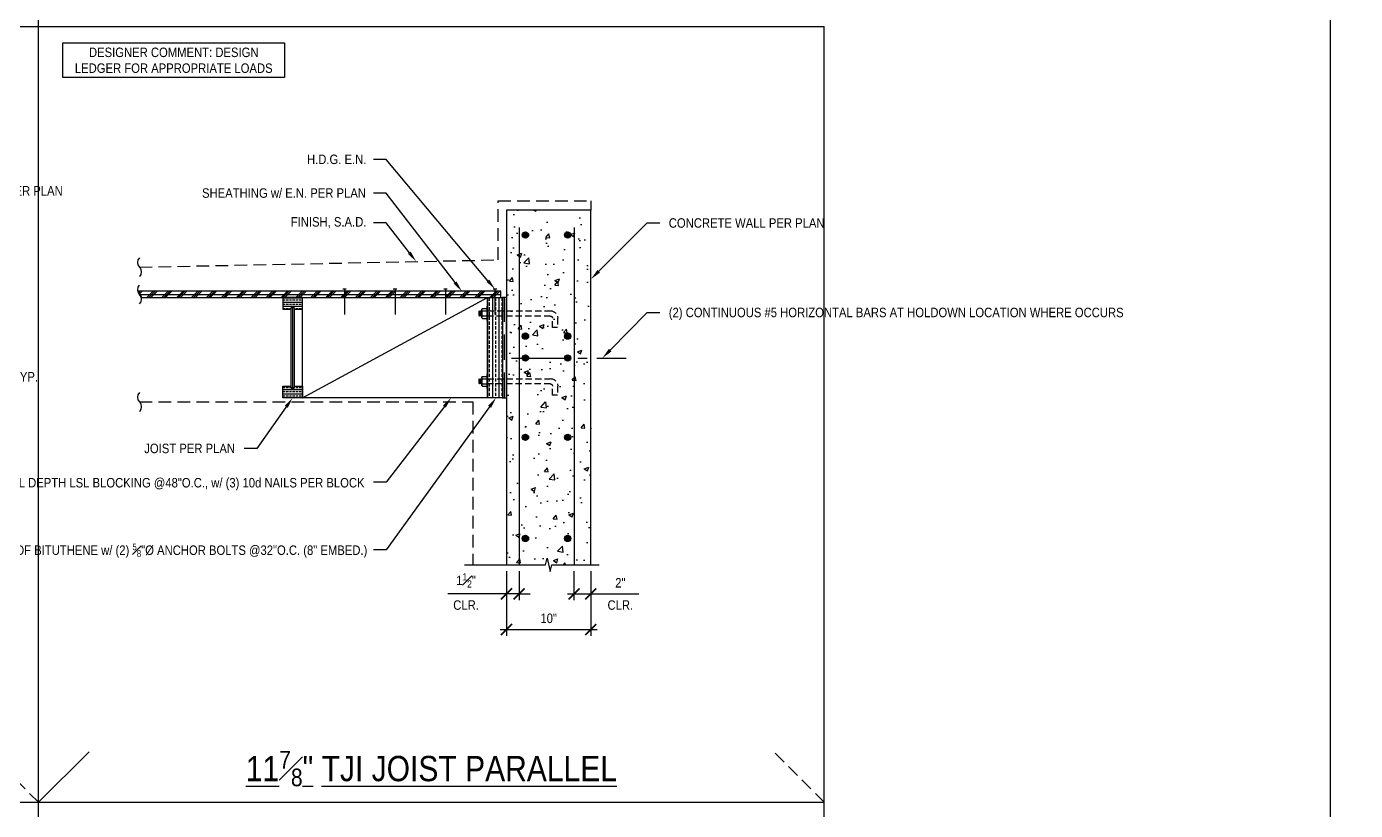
# Model space of a CAD drawing. Header units: inches. Extents: x -2661 to 42767, y -1222 to 9099.
# Drawn here: x 775.9 to 933.6, y 1902.6 to 1995.5 of the extents above; entities that cross this region are included whole.
import ezdxf
from ezdxf import colors
from ezdxf.entities.mleader import LeaderData, LeaderLine
from ezdxf.math import Vec2, Vec3

# ---------------------------------------------------------------- set-up
doc = ezdxf.new("R2010")
doc.units = ezdxf.units.IN
doc.header["$LTSCALE"] = 12
doc.header["$MEASUREMENT"] = 0
doc.header["$PDMODE"] = 3
for name, pattern in [('CENTER2', [1.125, 0.75, -0.125, 0.125, -0.125]), ('HIDDEN', [0.375, 0.25, -0.125]), ('HIDDEN2', [0.1875, 0.125, -0.0625]), ('HIDDEN4', [0.09375, 0.0625, -0.03125])]:
    doc.linetypes.add(name, pattern=pattern)
doc.layers.get('0').update_dxf_attribs({"linetype": 'CONTINUOUS'})
doc.layers.get('DefPoints').update_dxf_attribs({"color": 251, "linetype": 'CONTINUOUS'})
doc.layers.add('DESIGNER COMMENTS', color=221, linetype='CONTINUOUS', plot=False)
doc.layers.add('S-ANNO-GRID-NONPLOT', color=251, linetype='CONTINUOUS', plot=False)
for name, color, linetype in [('S-ANNO-DIMS', 2, 'CONTINUOUS'), ('S-ANNO-NOTE', 4, 'CONTINUOUS'), ('S-ARCH-FINISHES', 1, 'HIDDEN2'), ('S-BOLT', 2, 'CONTINUOUS'), ('S-BREAK', 2, 'CONTINUOUS'), ('S-CONC', 4, 'CONTINUOUS'), ('S-GRID', 1, 'CENTER2'), ('S-MEMBRANE', 6, 'HIDDEN'), ('S-NAIL', 2, 'CONTINUOUS'), ('S-REBAR', 7, 'CONTINUOUS'), ('S-WOOD', 3, 'CONTINUOUS')]:
    doc.layers.add(name, color=color, linetype=linetype)
doc.layers.add('S-ANNO-NONPLOT', color=253, linetype='CONTINUOUS', plot=False, transparency=0.5)
doc.layers.add('S-HATCH2', color=2, linetype='CONTINUOUS', transparency=0.5)
doc.styles.add('Arial', font='arial.ttf', dxfattribs={"width": 0.85})
doc.dimstyles.new('DIM-12_Se', dxfattribs={"dimscale": 12, "dimtxt": 0.09375, "dimasz": 0.109375, "dimexe": 0.0625, "dimexo": 0.0625, "dimgap": 0.0625, "dimtad": 1, "dimdec": 4, "dimzin": 11, "dimdsep": 46, "dimlunit": 4, "dimtxsty": 'Arial', "dimblk": 'ARCHTICK', "dimcen": 0.125, "dimdle": 0.0625, "dimclrd": 256, "dimclre": 256, "dimclrt": 4, "dimadec": 0, "dimazin": 0, "dimtfac": 0.75, "dimtdec": 4, "dimtmove": 0, "dimatfit": 3, "dimfxl": 1, "dimfrac": 1, "dimtolj": 1, "dimtzin": 0, "dimarcsym": 0})

# ---------------------------------------------------------------- blocks, each defined once
blk = doc.blocks.new('Se_24x36_STARTERS_GRID')
for p, q in [((-93.21, -92), (-93.21, 276)), ((-186.42, 184), (-93.21, 184)), ((-93.21, 184), (0, 184)), ((0, 92), (0, 184)), ((-93.21, 92), (-87.21, 98)), ((-186.42, 92), (-93.21, 92)), ((-93.21, 92), (0, 92)), ((0, 0), (0, 92))]:
    blk.add_line(p, q)
at = {"linetype": 'HIDDEN2'}
for p, q in [((-93.21, 92), (-99.21, 98)), ((0, 92), (-6, 98))]:
    blk.add_line(p, q, dxfattribs=at)
blk = doc.blocks.new('*U521')
h = blk.add_hatch(color=256)
h.dxf.hatch_style = 1
h.paths.add_polyline_path([(0.375, 0, 1), (-0.375, 0, 1)])
at = {"color": 0}
blk.add_circle((0, 0), 0.375, dxfattribs=at)
blk = doc.blocks.new('8 INCH ANCHOR BOLT')
at = {"layer": 'S-BOLT'}
for p, q in [((-0.59, 0.62), (-0.59, 0.11)), ((-0.44, 0.69), (0.44, 0.69)), ((0.25, 1.01), (-0.31, 1.01)), ((-0.31, 1.01), (-0.24, 0.97)), ((-0.31, 0.93), (-0.24, 0.97)), ((0.31, 0.89), (-0.31, 0.93)), ((-0.31, 0.93), (-0.24, 0.89)), ((-0.31, 0.85), (-0.24, 0.89)), ((0.31, 0.81), (-0.31, 0.85)), ((-0.31, 0.85), (-0.24, 0.81)), ((-0.31, 0.77), (-0.24, 0.81)), ((0.31, 0.73), (-0.31, 0.77)), ((-0.31, 0.77), (-0.24, 0.73)), ((-0.31, 0.69), (-0.24, 0.73)), ((-0.29, 0.62), (-0.29, 0.11)), ((-0.24, 0.97), (0.25, 0.93)), ((-0.24, 0.89), (0.25, 0.85)), ((-0.24, 0.81), (0.25, 0.77)), ((-0.24, 0.73), (0.25, 0.69)), ((0.31, 0.97), (-0.05, 0.99)), ((0.25, 1.01), (0.31, 0.97)), ((0.25, 0.93), (0.31, 0.97)), ((0.25, 0.93), (0.31, 0.89)), ((0.25, 0.85), (0.31, 0.89)), ((0.25, 0.85), (0.31, 0.81)), ((0.25, 0.77), (0.31, 0.81)), ((0.25, 0.77), (0.31, 0.73)), ((0.25, 0.69), (0.31, 0.73)), ((0.29, 0.62), (0.29, 0.11)), ((0.59, 0.62), (0.59, 0.11))]:
    blk.add_line(p, q, dxfattribs=at)
at = {"layer": 'S-BOLT', "linetype": 'HIDDEN4'}
for p, q in [((-0.31, 0), (-0.31, -7.44)), ((0.31, -7.44), (0.31, 0)), ((1.66, -7.69), (0.56, -7.69)), ((1.66, -8.31), (1.66, -7.69)), ((0.56, -8.31), (1.66, -8.31))]:
    blk.add_line(p, q, dxfattribs=at)
at = {"layer": 'S-BOLT'}
blk.add_lwpolyline([(0.85, 0.11), (0.85, 0), (-0.85, 0), (-0.85, 0.11)], close=True, dxfattribs=at)
for centre, radius, start, end in [((-0.44, 0.52), 0.177, 33.8901, 146.1099), ((0, 0.1), 0.589, 60.1583, 119.8417), ((0.44, 0.52), 0.177, 33.8901, 146.1099)]:
    blk.add_arc(centre, radius, start, end, dxfattribs=at)
at = {"layer": 'S-BOLT', "linetype": 'HIDDEN4'}
for radius in [0.875, 0.25]:
    blk.add_arc((0.56, -7.44), radius, 180, 270, dxfattribs=at)
blk = doc.blocks.new('*U1197')
at = {"xscale": -1}
blk.add_blockref('8 INCH ANCHOR BOLT', (0, 0), dxfattribs=at)
blk = doc.blocks.new('*U1291')
at = {"layer": 'S-WOOD'}
h = blk.add_hatch(dxfattribs=at)
h.set_pattern_fill('ANSI33', color=1, scale=3, angle=45, style=0)
h.set_pattern_definition([(90, (0.25, -8.375), (-0.75, 1e-16), []), (90, (0.625, -8), (-0.75, 1e-16), [0.375, -0.1875])])
h.paths.add_polyline_path([(1.75, -11.875), (0, -11.875), (0, 0), (1.75, 0)])
at = {"color": 4}
blk.add_lwpolyline([(0, 0), (1.75, 0), (1.75, -11.875), (0, -11.875)], close=True, dxfattribs=at)
blk.add_lwpolyline([(1.75, -11.875), (0, -11.875), (0, 0), (1.75, 0)], close=True)
blk = doc.blocks.new('*U1292')
at = {"color": 3}
blk.add_line((0.2, 0.25), (-0.2, 0.25), dxfattribs=at)
blk.add_line((0, 0.25), (0, -2.75))
blk = doc.blocks.new('*U1199')
at = {"color": 0}
blk.add_line((0, 11.875), (21.96875, 0), dxfattribs=at)
blk.add_lwpolyline([(0, 11.875), (0, 0), (21.96875, 0), (21.96875, 11.875)], close=True)
blk = doc.blocks.new('*U1289')
h = blk.add_hatch()
h.set_pattern_fill('ANSI33', color=1, scale=2, angle=315)
h.set_pattern_definition([(0, (-0.875, 2.375), (1e-16, 0.5), []), (0, (-0.625, 2.125), (1e-16, 0.5), [0.25, -0.125])])
h.paths.add_polyline_path([(-1.16, 10.5), (-0.19, 10.5), (-0.11, 10.87), (0.11, 10.87), (0.19, 10.5), (1.16, 10.5), (1.16, 11.88), (-1.16, 11.88)])
h = blk.add_hatch()
h.set_pattern_fill('ANSI33', color=1, scale=2, angle=315)
h.set_pattern_definition([(0, (-0.875, 0), (1e-16, 0.5), []), (0, (-0.625, -0.25), (1e-16, 0.5), [0.25, -0.125])])
h.paths.add_polyline_path([(1.16, 0), (1.16, 1.38), (0.19, 1.38), (0.11, 1), (-0.11, 1), (-0.19, 1.38), (-1.16, 1.38), (-1.16, 0)])
at = {"color": 1}
blk.add_line((0, 10.87), (0, 1), dxfattribs=at)
for points in [[(0.19, 10.5), (1.16, 10.5), (1.16, 11.88), (-1.16, 11.88), (-1.16, 10.5), (-0.19, 10.5)], [(0.19, 1.38), (1.16, 1.38), (1.16, 0), (-1.16, 0), (-1.16, 1.38), (-0.19, 1.38)]]:
    blk.add_lwpolyline(points)
at = {"color": 2}
blk.add_lwpolyline([(-0.19, 10.5), (-0.11, 10.87), (0.11, 10.87), (0.19, 10.5), (0.19, 1.38), (0.11, 1), (-0.11, 1), (-0.19, 1.38)], close=True, dxfattribs=at)
blk = doc.blocks.new('Se_BREAK SQUIGGLE')
at = {"layer": 'S-BREAK'}
blk.add_lwpolyline([(0, -0.375, 0.408465), (0, 0, -0.407415), (0, 0.369, -2.166217)], format="xyb", dxfattribs=at)
blk = doc.blocks.new('_ARCHTICK')
at = {"color": 0, "linetype": 'ByBlock', "const_width": 0.15}
blk.add_lwpolyline([(-0.5, -0.5), (0.5, 0.5)], dxfattribs=at)
blk = doc.blocks.new('*D1843')
at = {"layer": 'DefPoints', "color": 0, "transparency": 16777216}
for p in [(832.88, 1931.71), (834.37, 1931.71), (832.88, 1928.26)]:
    blk.add_point(p, dxfattribs=at)
at = {"layer": 'S-ANNO-DIMS', "lineweight": -2, "transparency": 16777216}
for p, q in [((832.88, 1930.96), (832.88, 1927.51)), ((834.37, 1930.96), (834.37, 1927.51)), ((832.88, 1928.26), (825.9, 1928.26)), ((834.37, 1928.26), (832.88, 1928.26)), ((834.37, 1928.26), (835.68, 1928.26))]:
    blk.add_line(p, q, dxfattribs=at)
at = {"layer": 'S-ANNO-DIMS', "lineweight": -2, "transparency": 16777216, "xscale": 1.3125, "yscale": 1.3125, "zscale": 1.3125}
blk.add_blockref('_ARCHTICK', (832.88, 1928.26), dxfattribs=at)
at = {"layer": 'S-ANNO-DIMS', "lineweight": -2, "transparency": 16777216, "xscale": 1.3125, "yscale": 1.3125, "zscale": 1.3125, "rotation": 180}
blk.add_blockref('_ARCHTICK', (834.37, 1928.26), dxfattribs=at)
at = {"layer": 'S-ANNO-DIMS', "color": 4, "transparency": 16777216, "char_height": 1.125, "attachment_point": 5, "style": 'Arial'}
for s, insert in [('\\A1;1{\\H0.75x;\\S1#2;}"', (828.08, 1929.86)), ('\\A1;CLR.', (828.08, 1926.93))]:
    blk.add_mtext(s, dxfattribs=dict(at, insert=insert))
blk = doc.blocks.new('*D1844')
at = {"layer": 'DefPoints', "color": 0, "transparency": 16777216}
for p in [(832.88, 1931.71), (842.88, 1931.71), (842.88, 1924.03)]:
    blk.add_point(p, dxfattribs=at)
at = {"layer": 'S-ANNO-DIMS', "lineweight": -2, "transparency": 16777216}
for p, q in [((832.88, 1930.96), (832.88, 1923.28)), ((842.88, 1930.96), (842.88, 1923.28)), ((832.13, 1924.03), (843.63, 1924.03))]:
    blk.add_line(p, q, dxfattribs=at)
at = {"layer": 'S-ANNO-DIMS', "lineweight": -2, "transparency": 16777216, "xscale": 1.3125, "yscale": 1.3125, "zscale": 1.3125, "rotation": 180}
blk.add_blockref('_ARCHTICK', (832.88, 1924.03), dxfattribs=at)
at = {"layer": 'S-ANNO-DIMS', "lineweight": -2, "transparency": 16777216, "xscale": 1.3125, "yscale": 1.3125, "zscale": 1.3125}
blk.add_blockref('_ARCHTICK', (842.88, 1924.03), dxfattribs=at)
at = {"layer": 'S-ANNO-DIMS', "color": 4, "transparency": 16777216, "insert": (837.88, 1925.36), "char_height": 1.125, "attachment_point": 5, "style": 'Arial'}
blk.add_mtext('\\A1;10"', dxfattribs=at)
blk = doc.blocks.new('*D1862')
at = {"layer": 'DefPoints', "color": 0, "transparency": 16777216}
for p in [(840.88, 1931.71), (842.88, 1931.71), (842.88, 1928.26)]:
    blk.add_point(p, dxfattribs=at)
at = {"layer": 'S-ANNO-DIMS', "lineweight": -2, "transparency": 16777216}
for p, q in [((840.88, 1930.96), (840.88, 1927.51)), ((842.88, 1930.96), (842.88, 1927.51)), ((840.13, 1928.26), (842.88, 1928.26)), ((842.88, 1928.26), (848.56, 1928.26))]:
    blk.add_line(p, q, dxfattribs=at)
at = {"layer": 'S-ANNO-DIMS', "lineweight": -2, "transparency": 16777216, "xscale": 1.3125, "yscale": 1.3125, "zscale": 1.3125, "rotation": 180}
blk.add_blockref('_ARCHTICK', (840.88, 1928.26), dxfattribs=at)
at = {"layer": 'S-ANNO-DIMS', "lineweight": -2, "transparency": 16777216, "xscale": 1.3125, "yscale": 1.3125, "zscale": 1.3125}
blk.add_blockref('_ARCHTICK', (842.88, 1928.26), dxfattribs=at)
at = {"layer": 'S-ANNO-DIMS', "color": 4, "transparency": 16777216, "char_height": 1.125, "attachment_point": 5, "style": 'Arial'}
for s, insert in [('\\A1;2"', (846.38, 1929.58)), ('\\A1;CLR.', (846.38, 1926.93))]:
    blk.add_mtext(s, dxfattribs=dict(at, insert=insert))

msp = doc.modelspace()

# ---------------------------------------------------------------- hatches: boundary and pattern name
at = {"layer": 'S-HATCH2'}
h = msp.add_hatch(dxfattribs=at)
h.set_pattern_fill('AR-CONC', color=256, scale=0.75)
h.set_pattern_definition([(50, (-1543.1744, -157.9043), (5.3794514, -0.470641), [0.5625, -6.1875]), (355, (-1543.1744, -157.9043), (-1.040635, 5.641441), [0.45, -4.95]), (100.45144, (-1542.726, -157.9435), (4.338816, 5.1708), [0.478051, -5.258566]), (46.1842, (-1543.1744, -156.404), (8.00431, -1.241395), [0.84375, -9.28125]), (96.63564, (-1542.507, -156.508), (7.009965, 7.30589), [0.717078, -7.887853]), (351.18416, (-1543.1744, -156.404), (7.009965, 7.30589), [0.675, -7.425]), (21, (-1542.4244, -156.7793), (4.476803, -3.0196417), [0.5625, -6.1875]), (326, (-1542.4244, -156.7793), (1.824865, 5.438625), [0.45, -4.95]), (71.45144, (-1542.0513, -157.031), (6.301668, 2.418984), [0.478051, -5.258566]), (37.5, (-1543.1744, -157.9043), (0.0911989, 2.4967039), [0, -4.89, 0, -5.025, 0, -4.96875]), (7.5, (-1543.1744, -157.9043), (1.9730215, 2.9580878), [0, -2.865, 0, -4.7775, 0, -1.89375]), (327.5, (-1544.847, -157.9043), (4.0036683, -0.1691615), [0, -1.875, 0, -5.85, 0, -7.7625]), (317.5, (-1545.597, -157.9043), (4.3738963, 0.7507874), [0, -2.4375, 0, -3.885, 0, -5.5125])])
h.paths.add_polyline_path([(832.88476, 1931.71427), (837.50619, 1931.71427), (837.69548, 1932.49262), (838.07405, 1930.93591), (838.26334, 1931.71427), (842.88476, 1931.71427), (842.88476, 1973.77415), (832.88476, 1973.77415)])
at = {"layer": 'S-WOOD'}
h = msp.add_hatch(dxfattribs=at)
h.set_pattern_fill('PLAST', color=1, scale=5, angle=45, style=0)
h.set_pattern_definition([(45, (-903.6788, -232.9941), (-0.8838835, 0.8838835), []), (45, (-903.7893, -232.8836), (-0.8838835, 0.8838835), []), (45, (-903.8998, -232.7731), (-0.8838835, 0.8838835), [])])
h.paths.add_polyline_path([(789.56842, 1963.3999), (832.19726, 1963.39989), (832.19726, 1964.14989), (789.15612, 1964.1499)])

# ---------------------------------------------------------------- linework, layer by layer
at = {"layer": 'S-ANNO-NONPLOT'}
for points in [[(437.73642, 4172.00884), (930.57281, 4172.00884), (930.57281, 847.54657), (437.73642, 847.54657)], [(832.38476, 1951.5249), (832.88476, 1951.5249), (832.88476, 1963.3999), (832.38476, 1963.3999)]]:
    msp.add_lwpolyline(points, close=True, dxfattribs=at)
at = {"layer": 'S-ARCH-FINISHES'}
for points in [[(789.36372, 1967.01602), (831.88476, 1967.87886), (831.88476, 1974.88172), (842.88476, 1974.88172), (842.88476, 1973.77415)], [(789.36375, 1951.0249), (828.8848, 1951.0249), (828.88476, 1931.71427)]]:
    msp.add_lwpolyline(points, dxfattribs=at)
at = {"layer": 'S-BREAK'}
msp.add_lwpolyline([(827.88476, 1931.71427), (837.50619, 1931.71427), (837.69548, 1932.49262), (838.07405, 1930.93591), (838.26334, 1931.71427), (843.88476, 1931.71427)], dxfattribs=at)
at = {"layer": 'S-CONC'}
msp.add_lwpolyline([(842.88476, 1931.71427), (842.88476, 1973.77415), (832.88476, 1973.77415), (832.88476, 1931.71427)], dxfattribs=at)
at = {"layer": 'S-GRID', "color": 1, "linetype": 'CENTER2', "ltscale": 0.75}
msp.add_line((833.46117, 1956.23514), (847.07361, 1956.23514), dxfattribs=at)
at = {"layer": 'S-MEMBRANE'}
msp.add_line((832.63476, 1951.5249), (832.63476, 1963.3999), dxfattribs=at)
at = {"layer": 'S-REBAR'}
for points in [[(834.37082, 1971.72014), (834.37082, 1931.71427)], [(840.88476, 1971.72872), (840.88476, 1931.71427)]]:
    msp.add_lwpolyline(points, dxfattribs=at)
at = {"layer": 'S-WOOD', "color": 1}
msp.add_line((789.36115, 1963.7749), (832.19726, 1963.77489), dxfattribs=at)
at = {"layer": 'S-WOOD'}
msp.add_lwpolyline([(789.56842, 1963.3999), (832.19726, 1963.39989), (832.19726, 1964.14989), (789.15612, 1964.1499)], close=True, dxfattribs=at)

# ---------------------------------------------------------------- block references
at = {"rotation": 90}
for p in [(830.63476, 1961.52487), (830.63476, 1953.4749)]:
    msp.add_blockref('*U1197', p, dxfattribs=at)
at = {"layer": 'S-ANNO-GRID-NONPLOT'}
msp.add_blockref('Se_24x36_STARTERS_GRID', (870.57281, 1811.54657), dxfattribs=at)
at = {"layer": 'S-BREAK', "xscale": 3, "yscale": 3, "zscale": 3}
for p in [(789.36372, 1967.01602), (789.36115, 1963.7749), (789.36371, 1951.0249)]:
    msp.add_blockref('Se_BREAK SQUIGGLE', p, dxfattribs=at)
at = {"layer": 'S-NAIL', "color": 1}
for p in [(813.65039, 1964.14989), (819.65039, 1964.14989), (825.65039, 1964.14989), (831.50976, 1964.14989)]:
    msp.add_blockref('*U1292', p, dxfattribs=at)
at = {"layer": 'S-REBAR', "linetype": 'ByBlock', "rotation": 180}
for p in [(835.12082, 1970.8349), (840.13476, 1970.8349), (835.12082, 1958.8349), (840.13476, 1958.8349), (835.12082, 1956.23514), (840.13476, 1956.23514), (835.12082, 1946.8349), (840.13476, 1946.8349), (835.12082, 1934.8349), (840.13476, 1934.8349)]:
    msp.add_blockref('*U521', p, dxfattribs=at)
at = {"layer": 'S-WOOD'}
msp.add_blockref('*U1289', (807.50976, 1951.5249), dxfattribs=at)
at = {"layer": 'S-WOOD', "color": 2, "xscale": -1, "rotation": 180}
msp.add_blockref('*U1199', (808.66601, 1963.3999), dxfattribs=at)
at = {"layer": 'S-WOOD', "color": 2}
msp.add_blockref('*U1291', (830.63476, 1963.3999), dxfattribs=at)

# ---------------------------------------------------------------- texts
at = {"layer": 'DESIGNER COMMENTS', "insert": (793.40408, 1991.54657), "char_height": 1.125, "width": 25.1567865, "attachment_point": 5, "style": 'Arial', "bg_fill": 16, "box_fill_scale": 1.5, "bg_fill_color": 256, "bg_fill_transparency": 0}
msp.add_mtext('DESIGNER COMMENT: DESIGN LEDGER FOR APPROPRIATE LOADS', dxfattribs=at)
at = {"layer": 'S-ANNO-NOTE', "color": 191, "insert": (823.96826, 1907.54657), "char_height": 3, "width": 80.1960743, "attachment_point": 5, "style": 'Arial'}
msp.add_mtext('\\A1;\\pxt24;{\\L11\\H0.7x;\\l\\S7#8;\\H1.42857x;\\L" TJI JOIST PARALLEL}', dxfattribs=at)

# ---------------------------------------------------------------- dimensions: what is measured, and where the dimension line sits
at = {"layer": 'S-ANNO-DIMS'}
for base, p1, p2, picture, middle in [((832.88476, 1928.26333), (834.37082, 1931.71427), (832.88476, 1931.71427), '*D1843', (828.0793, 1928.26333)), ((842.88476, 1928.26333), (840.88476, 1931.71427), (842.88476, 1931.71427), '*D1862', (846.37772, 1928.26333))]:
    dim = msp.add_linear_dim(base=base, p1=p1, p2=p2, text='<>\\XCLR.', dimstyle='DIM-12_Se', dxfattribs=at)
    dim.commit()
    dim.dimension.update_dxf_attribs({"geometry": picture, "text_midpoint": middle})
dim = msp.add_linear_dim(base=(842.88476, 1924.03454), p1=(832.88476, 1931.71427), p2=(842.88476, 1931.71427), dimstyle='DIM-12_Se', dxfattribs=at)
dim.commit()
dim.dimension.update_dxf_attribs({"geometry": '*D1844', "text_midpoint": (837.88476, 1925.35894)})

# ---------------------------------------------------------------- leaders
at = {"layer": 'S-ANNO-NOTE'}
ml = msp.add_multileader_mtext('Standard', dxfattribs=at)
ml.set_content('\\A1;H.D.G. E.N.', color=4, style='Arial')
ml.set_leader_properties(color=2)
ml.build(insert=Vec2(0, 0))
ml.multileader.update_dxf_attribs({"dogleg_length": 0.36, "arrow_head_size": 1.3125, "scale": 12})
ctx = ml.context
ctx.base_point, ctx.scale, ctx.char_height, ctx.arrow_head_size, ctx.landing_gap_size, ctx.plane_origin = Vec3(808.13108, 1979.79448), 12, 1.125, 1.3125, 1.08, Vec3(795.53857, 2275.6098)
notes = []
notes.append((ctx, [(0, (1, 1, 0), (818.6192, 1979.79448), (-1, 0), 1.5, [(0, [(831.50976, 1964.3999)], 0, [])])]))
ctx.mtext.insert, ctx.mtext.width, ctx.mtext.defined_height, ctx.mtext.flow_direction = Vec3(809.21108, 1980.36657), 6.9463455, 5.06072, 5
ml = msp.add_multileader_mtext('Standard', dxfattribs=at)
ml.set_content('\\A1;CONCRETE WALL PER PLAN', color=4, style='Arial')
ml.set_leader_properties(color=2)
ml.build(insert=Vec2(0, 0))
ml.multileader.update_dxf_attribs({"dogleg_length": 0.36, "arrow_head_size": 1.3125, "scale": 12})
ctx = ml.context
ctx.base_point, ctx.scale, ctx.char_height, ctx.arrow_head_size, ctx.landing_gap_size, ctx.plane_origin = Vec3(760.67309, 1976.06723), 12, 1.125, 1.3125, 1.08, Vec3(654.09071, 2225.27483)
notes.append((ctx, [(0, (1, 1, 0), (759.17309, 1976.06723), (1, 0), 1.5, [(0, [(751.17309, 1970.41429)], 0, [])])]))
ctx.mtext.insert, ctx.mtext.width, ctx.mtext.flow_direction = Vec3(761.75309, 1976.63011), 12.2900544, 5
ml = msp.add_multileader_mtext('Standard', dxfattribs=at)
ml.set_content('\\A1;{\\C4;SHEATHING w/ E.N. PER PLAN}', color=4, style='Arial')
ml.set_leader_properties(color=2)
ml.build(insert=Vec2(0, 0))
ml.multileader.update_dxf_attribs({"dogleg_length": 0.36, "arrow_head_size": 1.3125, "scale": 12})
ctx = ml.context
ctx.base_point, ctx.scale, ctx.char_height, ctx.arrow_head_size, ctx.landing_gap_size, ctx.plane_origin = Vec3(795.68026, 1975.79448), 12, 1.125, 1.3125, 1.08, Vec3(795.53857, 2267.41298)
notes.append((ctx, [(0, (1, 1, 0), (818.6192, 1975.79448), (-1, 0), 1.5, [(0, [(827.57718, 1964.1499)], 0, [])])]))
ctx.mtext.insert, ctx.mtext.width, ctx.mtext.defined_height, ctx.mtext.flow_direction = Vec3(796.76026, 1976.36657), 22.3287296, 5.06072, 5
ml = msp.add_multileader_mtext('Standard', dxfattribs=at)
ml.set_content('\\A1;FINISH, S.A.D.', color=4, style='Arial')
ml.set_leader_properties(color=2)
ml.build(insert=Vec2(0, 0))
ml.multileader.update_dxf_attribs({"dogleg_length": 0.36, "arrow_head_size": 1.3125, "scale": 12})
ctx = ml.context
ctx.base_point, ctx.scale, ctx.char_height, ctx.arrow_head_size, ctx.landing_gap_size, ctx.plane_origin = Vec3(806.20358, 1972.27468), 12, 1.125, 1.3125, 1.08, Vec3(795.53857, 2263.89318)
notes.append((ctx, [(0, (1, 1, 0), (818.6192, 1972.27468), (-1, 0), 1.5, [(0, [(822.15275, 1967.68138)], 0, [])])]))
ctx.mtext.insert, ctx.mtext.width, ctx.mtext.defined_height, ctx.mtext.flow_direction = Vec3(807.28358, 1972.94845), 22.3287296, 5.06072, 5
ml = msp.add_multileader_mtext('Standard', dxfattribs=at)
ml.set_content('\\A1;CONCRETE WALL PER PLAN', color=4, style='Arial')
ml.set_leader_properties(color=2)
ml.build(insert=Vec2(0, 0))
ml.multileader.update_dxf_attribs({"dogleg_length": 0.36, "arrow_head_size": 1.3125, "scale": 12})
ctx = ml.context
ctx.base_point, ctx.scale, ctx.char_height, ctx.arrow_head_size, ctx.landing_gap_size, ctx.plane_origin = Vec3(851.04495, 1972.25089), 12, 1.125, 1.3125, 1.08, Vec3(797.86442, 1718.66327)
notes.append((ctx, [(0, (1, 1, 0), (849.54495, 1972.25089), (1, 0), 1.5, [(1, [(842.88476, 1965.5907)], 0, [])])]))
ctx.mtext.insert, ctx.mtext.width, ctx.mtext.flow_direction = Vec3(852.12495, 1972.81378), 11.4686383, 5
ml = msp.add_multileader_mtext('Standard', dxfattribs=at)
ml.set_content('\\A1;ALIGN ADDITIONAL TYPICAL HORIZONTAL BARS', color=4, style='Arial')
ml.set_leader_properties(color=2)
ml.build(insert=Vec2(0, 0))
ml.multileader.update_dxf_attribs({"dogleg_length": 0.36, "arrow_head_size": 1.3125, "scale": 12})
ctx = ml.context
ctx.base_point, ctx.scale, ctx.char_height, ctx.arrow_head_size, ctx.landing_gap_size, ctx.plane_origin = Vec3(667.46399, 1969.90355), 12, 1.125, 1.3125, 1.08, Vec3(560.88162, 2220.01362)
notes.append((ctx, [(0, (1, 1, 0), (665.96399, 1969.90355), (1, 0), 1.5, [(0, [(659.53687, 1963.58021)], 0, [])])]))
ctx.mtext.insert, ctx.mtext.width, ctx.mtext.flow_direction = Vec3(668.54399, 1970.47564), 14.036485, 5
ml = msp.add_multileader_mtext('Standard', dxfattribs=at)
ml.set_content('\\A1;(2) CONTINUOUS #5 HORIZONTAL BARS AT HOLDOWN LOCATION WHERE OCCURS', color=4, style='Arial')
ml.set_leader_properties(color=2)
ml.build(insert=Vec2(0, 0))
ml.multileader.update_dxf_attribs({"dogleg_length": 0.36, "arrow_head_size": 1.3125, "scale": 12})
ctx = ml.context
ctx.base_point, ctx.scale, ctx.char_height, ctx.arrow_head_size, ctx.landing_gap_size, ctx.plane_origin = Vec3(851.04495, 1961.63065), 12, 1.125, 1.3125, 1.08, Vec3(803.53767, 2251.10506)
notes.append((ctx, [(0, (1, 1, 0), (849.54495, 1961.63065), (1, 0), 1.5, [(0, [(844.25599, 1956.23514)], 0, [])])]))
ctx.mtext.insert, ctx.mtext.width, ctx.mtext.defined_height, ctx.mtext.flow_direction = Vec3(852.12495, 1962.20274), 18.6570256, 3.77427, 5
ml = msp.add_multileader_mtext('Standard', dxfattribs=at)
ml.set_content('\\A1;STANDARD HOOK', color=4, style='Arial')
ml.set_leader_properties(color=2)
ml.build(insert=Vec2(0, 0))
ml.multileader.update_dxf_attribs({"dogleg_length": 0.36, "arrow_head_size": 1.3125, "scale": 12})
ctx = ml.context
ctx.base_point, ctx.scale, ctx.char_height, ctx.arrow_head_size, ctx.landing_gap_size, ctx.plane_origin = Vec3(667.46399, 1948.83023), 12, 1.125, 1.3125, 1.08, Vec3(560.88162, 2211.69077)
notes.append((ctx, [(0, (1, 1, 0), (665.96399, 1948.83023), (1, 0), 1.5, [(0, [(656.52252, 1956.83023)], 0, [])])]))
ctx.mtext.insert, ctx.mtext.width, ctx.mtext.flow_direction = Vec3(668.54399, 1949.40233), 12.2900544, 5
ml = msp.add_multileader_mtext('Standard', dxfattribs=at)
ml.set_content('\\A1;STANDARD HOOK, TYP.', color=4, style='Arial')
ml.set_leader_properties(color=2)
ml.build(insert=Vec2(0, 0))
ml.multileader.update_dxf_attribs({"dogleg_length": 0.36, "arrow_head_size": 1.3125, "scale": 12})
ctx = ml.context
ctx.base_point, ctx.scale, ctx.char_height, ctx.arrow_head_size, ctx.landing_gap_size, ctx.plane_origin = Vec3(760.86457, 1954.01349), 12, 1.125, 1.3125, 1.08, Vec3(654.28219, 2204.2303)
notes.append((ctx, [(0, (1, 1, 0), (759.36457, 1954.01349), (1, 0), 1.5, [(0, [(749.92309, 1949.36977)], 0, [])])]))
ctx.mtext.insert, ctx.mtext.width, ctx.mtext.flow_direction = Vec3(761.94457, 1954.57599), 12.2900544, 5
ml = msp.add_multileader_mtext('Standard', dxfattribs=at)
ml.set_content('\\A1;{\\C4;1\\H0.7x;\\S3#4;\\H1.42857x;"x FULL DEPTH LSL LEDGER w/ LAYER OF BITUTHENE w/ (2) \\H0.7x;\\S5#8;\\H1.4286x;"%%C ANCHOR BOLTS @32"O.C. (8" EMBED.) }', color=256, style='Arial')
ml.set_leader_properties(color=2)
ml.build(insert=Vec2(0, 0))
ml.multileader.update_dxf_attribs({"dogleg_length": 0.36, "arrow_head_size": 1.3125, "scale": 12})
ctx = ml.context
ctx.base_point, ctx.scale, ctx.char_height, ctx.arrow_head_size, ctx.landing_gap_size, ctx.plane_origin = Vec3(790.72231, 1933.50645), 12, 1.125, 1.3125, 0.75, Vec3(863.48252, 2233.84127)
ctx.text_align_type = 2
notes.append((ctx, [(0, (1, 1, 0), (818.6192, 1933.50645), (-1, 0), 1.5, [(0, [(831.63476, 1951.5249)], 0, [])])]))
ctx.mtext.insert, ctx.mtext.width, ctx.mtext.defined_height, ctx.mtext.alignment, ctx.mtext.flow_direction = Vec3(816.3692, 1934.23432), 25.1589664, 9.15279, 3, 5
ml = msp.add_multileader_mtext('Standard', dxfattribs=at)
ml.set_content('\\A1;JOIST PER PLAN', color=4, style='Arial')
ml.set_leader_properties(color=2)
ml.build(insert=Vec2(0, 0))
ml.multileader.update_dxf_attribs({"dogleg_length": 0.36, "arrow_head_size": 1.3125, "scale": 12})
ctx = ml.context
ctx.base_point, ctx.scale, ctx.char_height, ctx.arrow_head_size, ctx.landing_gap_size, ctx.plane_origin = Vec3(788.97466, 1945.50645), 12, 1.125, 1.3125, 1.08, Vec3(851.76008, 2241.98586)
ctx.text_align_type = 2
notes.append((ctx, [(0, (1, 1, 0), (803.25321, 1945.50645), (-1, 0), 1.5, [(0, [(807.50976, 1951.5249)], 0, [])])]))
ctx.mtext.insert, ctx.mtext.width, ctx.mtext.alignment, ctx.mtext.flow_direction = Vec3(800.67321, 1946.07854), 18.2336881, 3, 5
ml = msp.add_multileader_mtext('Standard', dxfattribs=at)
ml.set_content('\\A1;1{\\H0.7x;\\S3#4;}"x FULL DEPTH LSL BLOCKING @48"O.C., w/ (3) 10d NAILS PER BLOCK', color=4, style='Arial')
ml.set_leader_properties(color=2)
ml.build(insert=Vec2(0, 0))
ml.multileader.update_dxf_attribs({"dogleg_length": 0.36, "arrow_head_size": 1.3125, "scale": 12})
ctx = ml.context
ctx.base_point, ctx.scale, ctx.char_height, ctx.arrow_head_size, ctx.landing_gap_size, ctx.plane_origin = Vec3(798.5601, 1941.50645), 12, 1.125, 1.3125, 1.08, Vec3(863.69053, 2239.02954)
ctx.text_align_type = 2
notes.append((ctx, [(0, (1, 1, 0), (818.6192, 1941.50645), (-1, 0), 1.5, [(0, [(826.30682, 1951.5249)], 0, [])])]))
ctx.mtext.insert, ctx.mtext.width, ctx.mtext.alignment, ctx.mtext.flow_direction = Vec3(816.0392, 1942.23432), 16.4912338, 3, 5
ml = msp.add_multileader_mtext('Standard', dxfattribs=at)
ml.set_content('\\A1;CONCRETE WALL PER PLAN', color=4, style='Arial')
ml.set_leader_properties(color=2)
ml.build(insert=Vec2(0, 0))
ml.multileader.update_dxf_attribs({"dogleg_length": 0.36, "arrow_head_size": 1.3125, "scale": 12})
ctx = ml.context
ctx.base_point, ctx.scale, ctx.char_height, ctx.arrow_head_size, ctx.landing_gap_size, ctx.plane_origin = Vec3(667.46399, 1941.00075), 12, 1.125, 1.3125, 1.08, Vec3(560.88162, 2203.86128)
notes.append((ctx, [(0, (1, 1, 0), (665.96399, 1941.00075), (1, 0), 1.5, [(0, [(657.96399, 1949.00075)], 0, [])])]))
ctx.mtext.insert, ctx.mtext.width, ctx.mtext.flow_direction = Vec3(668.54399, 1941.56363), 12.2900544, 5
for ctx, leaders in notes:
    for number, flags, end, landing, length, lines in leaders:
        leader = LeaderData()
        leader.index, (leader.has_last_leader_line, leader.has_dogleg_vector, leader.attachment_direction) = number, flags
        leader.last_leader_point, leader.dogleg_vector, leader.dogleg_length = Vec3(end), Vec3(landing), length
        for number, points, colour, breaks in lines:
            line = LeaderLine()
            line.index, line.vertices, line.color, line.breaks = number, Vec3.list(points), colors.encode_raw_color(colour), breaks
            leader.lines.append(line)
        ctx.leaders.append(leader)

doc.saveas('drawing.dxf')
